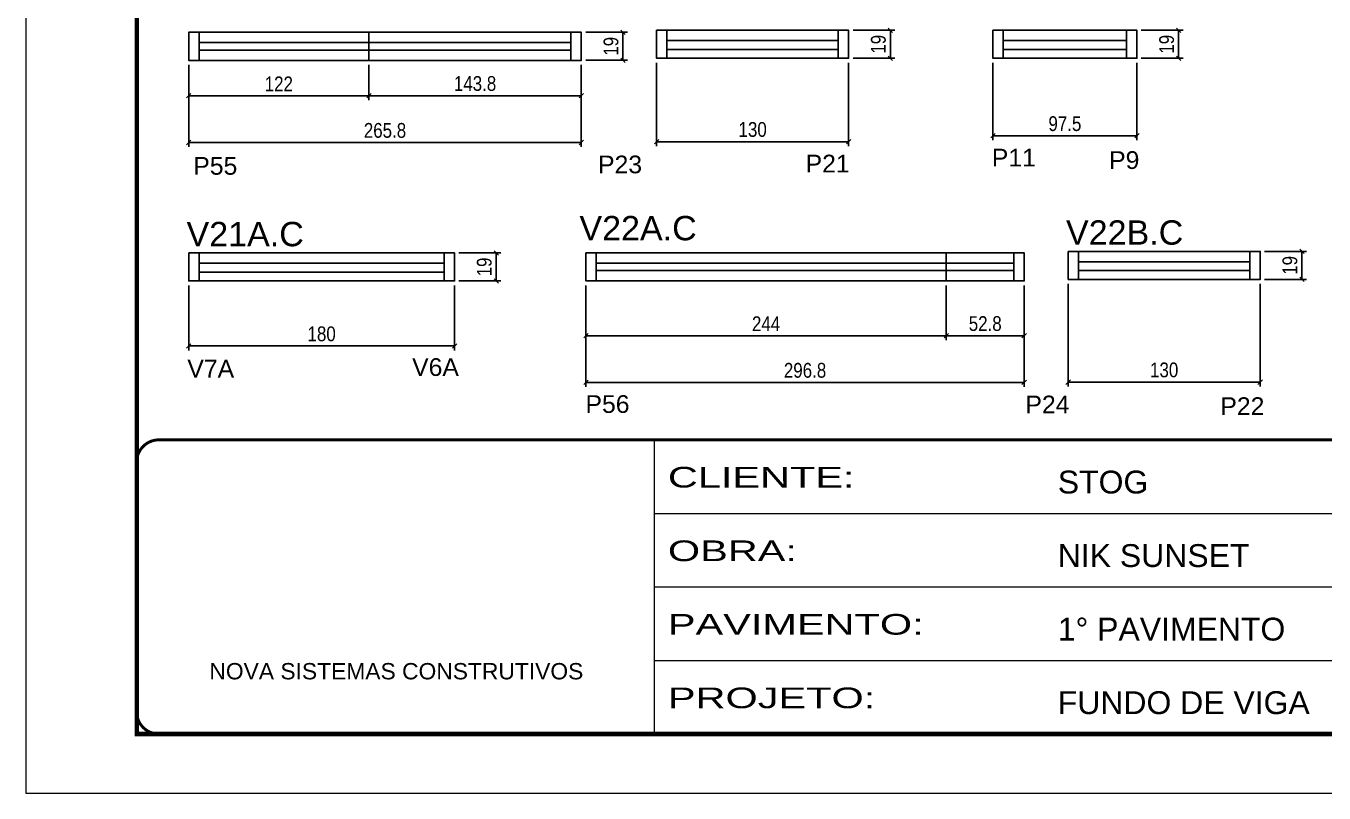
# Model space of a CAD drawing. Header units: millimetres. Extents: x 1659 to 9159, y 667 to 9133.
# Drawn here: x 7065 to 7944, y 1816 to 2336 of the extents above; entities that cross this region are included whole.
import ezdxf

# ---------------------------------------------------------------- set-up
doc = ezdxf.new("R2010")
doc.units = ezdxf.units.MM
doc.linetypes.add('CONTINUO', pattern=[0])
doc.linetypes.add('DASHED', pattern=[0.75, 0.5, -0.25])
for name, color, linetype in [('5', 5, 'Continuous'), ('COTA', 241, 'Continuous'), ('NOMENCLATURA', 7, 'Continuous'), ('Painéis', 200, 'Continuous'), ('SARR_2.2x7', 40, 'Continuous')]:
    doc.layers.add(name, color=color, linetype=linetype)
doc.layers.add('Folhas', color=255, linetype='Continuous', lineweight=9)
doc.layers.add('SARRAFO DE PRESSAO', color=251, linetype='DASHED', lineweight=9)
doc.styles.add('ARIAL', font='arial.ttf')
doc.styles.add('COTA TECNICA', font='techl___.ttf', dxfattribs={"height": 10})
doc.styles.add('COTA TECNICA-50', font='techl___.ttf', dxfattribs={"height": 10})
doc.styles.get("Standard").update_dxf_attribs({"font": 'arial.ttf'})
doc.styles.add('Tecnologia', font='')
doc.styles.get('Tecnologia').set_extended_font_data('Forgotten Futurist')
doc.dimstyles.new('COTA PAINEL-50', dxfattribs={"dimtxt": 10, "dimasz": 3, "dimexe": 3, "dimexo": 3, "dimgap": 3, "dimtad": 1, "dimdec": 1, "dimzin": 12, "dimdsep": 46, "dimtxsty": 'COTA TECNICA-50', "dimblk1": 'OBLIQUE', "dimblk2": 'OBLIQUE', "dimsah": 1, "dimcen": 0.9, "dimclrd": 4, "dimclre": 4, "dimclrt": 240, "dimadec": 1, "dimazin": 3, "dimtfac": 1, "dimtdec": 1, "dimtmove": 0, "dimatfit": 3, "dimfxl": 0, "dimtolj": 1, "dimtzin": 12, "dimarcsym": 0})
doc.dimstyles.new('PAINEL', dxfattribs={"dimtxt": 10, "dimasz": 3, "dimexe": 3, "dimexo": 3, "dimgap": 3, "dimtad": 1, "dimdec": 1, "dimzin": 12, "dimdsep": 46, "dimtxsty": 'COTA TECNICA', "dimblk1": 'OBLIQUE', "dimblk2": 'OBLIQUE', "dimsah": 1, "dimcen": 0.9, "dimclrd": 4, "dimclre": 4, "dimclrt": 240, "dimadec": 1, "dimazin": 3, "dimtfac": 1, "dimtdec": 1, "dimtmove": 0, "dimatfit": 3, "dimfxl": 0, "dimtolj": 1, "dimtzin": 12, "dimarcsym": 0})

# ---------------------------------------------------------------- blocks, each defined once
blk = doc.blocks.new('9999999999')
at = {"color": 30, "linetype": 'CONTINUO'}
for p, q in [((98564.56, 34230.21), (98564.56, 34429.45)), ((98564.56, 34379.64), (99583.98, 34379.64)), ((98564.56, 34329.83), (99487.98, 34329.83)), ((98564.56, 34280.02), (99487.98, 34280.02))]:
    blk.add_line(p, q, dxfattribs=at)
at = {"color": 30, "linetype": 'CONTINUO', "const_width": 2}
blk.add_lwpolyline([(99583.98, 34230.21), (99583.98, 34414.45, 0.414214), (99568.98, 34429.45), (98228.98, 34429.45, 0.414214), (98213.98, 34414.45), (98213.98, 34245.21, 0.414214), (98228.98, 34230.21), (99583.98, 34230.21)], format="xyb", dxfattribs=at)
at = {"layer": 'Folhas'}
blk.add_lwpolyline([(98138.98, 34190.21), (99623.98, 34190.21), (99623.98, 35240.21), (98138.98, 35240.21)], close=True, dxfattribs=at)
at = {"layer": 'Folhas', "color": 30, "const_width": 3}
blk.add_lwpolyline([(98213.98, 34230.21), (99583.98, 34230.21), (99583.98, 35200.21), (98213.98, 35200.21)], close=True, dxfattribs=at)
at = {"color": 7, "linetype": 'Continuous', "ltscale": 5, "style": 'ARIAL'}
for s, height, p in [('STOG', 15.483, (98837.68, 34393.13)), ('NIK SUNSET', 15.483, (98837.68, 34343.32)), ('1° PAVIMENTO', 15.4829, (98837.68, 34293.51)), ('NOVA SISTEMAS CONSTRUTIVOS', 11.0592, (98263.19, 34267.21)), ('FUNDO DE VIGA', 15.4829, (98837.68, 34243.7))]:
    blk.add_text(s, height=height, dxfattribs=at).set_placement(p)
at = {"layer": 'Folhas', "color": 7, "style": 'Tecnologia', "width": 1.5}
for s, p in [('CLIENTE:', (98573.65, 34397.17)), ('OBRA:', (98573.65, 34347.31)), ('PAVIMENTO:', (98573.65, 34297.5)), ('PROJETO:', (98573.65, 34247.69))]:
    blk.add_text(s, height=14, dxfattribs=at).set_placement(p)
blk = doc.blocks.new('_Oblique')
at = {"color": 0, "linetype": 'ByBlock', "lineweight": -2}
blk.add_line((-0.5, -0.5), (0.5, 0.5), dxfattribs=at)
blk = doc.blocks.new('*D149')
at = {"layer": 'COTA', "color": 4, "linetype": 'ByBlock', "lineweight": -2}
for p, q in [((7720.13, 2310.71), (7720.13, 2258.23)), ((7817.63, 2310.71), (7817.63, 2258.23)), ((7720.13, 2261.23), (7817.63, 2261.23))]:
    blk.add_line(p, q, dxfattribs=at)
at = {"layer": 'Defpoints', "color": 0, "linetype": 'ByBlock'}
for p in [(7720.13, 2313.71), (7817.63, 2313.71), (7817.63, 2261.23)]:
    blk.add_point(p, dxfattribs=at)
at = {"layer": 'COTA', "color": 4, "linetype": 'ByBlock', "lineweight": -2, "xscale": 3, "yscale": 3, "zscale": 3, "rotation": 180}
blk.add_blockref('_Oblique', (7720.13, 2261.23), dxfattribs=at)
at = {"layer": 'COTA', "color": 4, "linetype": 'ByBlock', "lineweight": -2, "xscale": 3, "yscale": 3, "zscale": 3}
blk.add_blockref('_Oblique', (7817.63, 2261.23), dxfattribs=at)
at = {"layer": 'COTA', "color": 240, "linetype": 'ByBlock', "insert": (7768.88, 2269.37), "char_height": 10, "attachment_point": 5, "style": 'COTA TECNICA-50'}
blk.add_mtext('\\A1;97.5', dxfattribs=at)
blk = doc.blocks.new('*D150')
at = {"layer": 'COTA', "color": 4, "lineweight": -2}
for p, q in [((7820.63, 2332.71), (7848.88, 2332.71)), ((7845.88, 2313.71), (7845.88, 2332.71)), ((7820.63, 2313.71), (7848.88, 2313.71))]:
    blk.add_line(p, q, dxfattribs=at)
at = {"layer": 'Defpoints', "color": 0}
for p in [(7817.63, 2332.71), (7845.88, 2332.71), (7817.63, 2313.71)]:
    blk.add_point(p, dxfattribs=at)
at = {"layer": 'COTA', "color": 4, "lineweight": -2, "xscale": 3, "yscale": 3, "zscale": 3}
for p, rotation in [((7845.88, 2332.71), 90), ((7845.88, 2313.71), 270)]:
    blk.add_blockref('_Oblique', p, dxfattribs=dict(at, rotation=rotation))
at = {"layer": 'COTA', "color": 240, "insert": (7837.8, 2323.21), "char_height": 10, "attachment_point": 5, "rotation": 90, "style": 'COTA TECNICA'}
blk.add_mtext('\\A1;19', dxfattribs=at)
blk = doc.blocks.new('*D154')
at = {"layer": 'COTA', "color": 4, "linetype": 'ByBlock', "lineweight": -2}
for p, q in [((7175.58, 2159.85), (7175.58, 2115.87)), ((7355.58, 2159.85), (7355.58, 2115.87)), ((7175.58, 2118.87), (7355.58, 2118.87))]:
    blk.add_line(p, q, dxfattribs=at)
at = {"layer": 'Defpoints', "color": 0, "linetype": 'ByBlock'}
for p in [(7175.58, 2162.85), (7355.58, 2162.85), (7355.58, 2118.87)]:
    blk.add_point(p, dxfattribs=at)
at = {"layer": 'COTA', "color": 4, "linetype": 'ByBlock', "lineweight": -2, "xscale": 3, "yscale": 3, "zscale": 3, "rotation": 180}
blk.add_blockref('_Oblique', (7175.58, 2118.87), dxfattribs=at)
at = {"layer": 'COTA', "color": 4, "linetype": 'ByBlock', "lineweight": -2, "xscale": 3, "yscale": 3, "zscale": 3}
blk.add_blockref('_Oblique', (7355.58, 2118.87), dxfattribs=at)
at = {"layer": 'COTA', "color": 240, "linetype": 'ByBlock', "insert": (7265.58, 2126.99), "char_height": 10, "attachment_point": 5, "style": 'COTA TECNICA-50'}
blk.add_mtext('\\A1;180', dxfattribs=at)
blk = doc.blocks.new('*D155')
at = {"layer": 'COTA', "color": 4, "lineweight": -2}
for p, q in [((7358.58, 2181.85), (7386.84, 2181.85)), ((7383.84, 2162.85), (7383.84, 2181.85)), ((7358.58, 2162.85), (7386.84, 2162.85))]:
    blk.add_line(p, q, dxfattribs=at)
at = {"layer": 'Defpoints', "color": 0}
for p in [(7355.58, 2181.85), (7383.84, 2181.85), (7355.58, 2162.85)]:
    blk.add_point(p, dxfattribs=at)
at = {"layer": 'COTA', "color": 4, "lineweight": -2, "xscale": 3, "yscale": 3, "zscale": 3}
for p, rotation in [((7383.84, 2181.85), 90), ((7383.84, 2162.85), 270)]:
    blk.add_blockref('_Oblique', p, dxfattribs=dict(at, rotation=rotation))
at = {"layer": 'COTA', "color": 240, "insert": (7375.75, 2172.35), "char_height": 10, "attachment_point": 5, "rotation": 90, "style": 'COTA TECNICA'}
blk.add_mtext('\\A1;19', dxfattribs=at)
blk = doc.blocks.new('*D41')
at = {"layer": 'COTA', "color": 4, "linetype": 'ByBlock', "lineweight": -2}
for p, q in [((7444.52, 2159.85), (7444.52, 2122.81)), ((7688.52, 2159.85), (7688.52, 2122.81)), ((7444.52, 2125.81), (7688.52, 2125.81))]:
    blk.add_line(p, q, dxfattribs=at)
at = {"layer": 'Defpoints', "color": 0, "linetype": 'ByBlock'}
for p in [(7444.52, 2162.85), (7688.52, 2162.85), (7688.52, 2125.81)]:
    blk.add_point(p, dxfattribs=at)
at = {"layer": 'COTA', "color": 4, "linetype": 'ByBlock', "lineweight": -2, "xscale": 3, "yscale": 3, "zscale": 3, "rotation": 180}
blk.add_blockref('_Oblique', (7444.52, 2125.81), dxfattribs=at)
at = {"layer": 'COTA', "color": 4, "linetype": 'ByBlock', "lineweight": -2, "xscale": 3, "yscale": 3, "zscale": 3}
blk.add_blockref('_Oblique', (7688.52, 2125.81), dxfattribs=at)
at = {"layer": 'COTA', "color": 240, "linetype": 'ByBlock', "insert": (7566.52, 2133.88), "char_height": 10, "attachment_point": 5, "style": 'COTA TECNICA-50'}
blk.add_mtext('\\A1;244', dxfattribs=at)
blk = doc.blocks.new('*D42')
at = {"layer": 'COTA', "color": 4, "linetype": 'ByBlock', "lineweight": -2}
for p, q in [((7688.52, 2159.85), (7688.52, 2122.81)), ((7741.31, 2159.85), (7741.31, 2122.81)), ((7688.52, 2125.81), (7741.31, 2125.81))]:
    blk.add_line(p, q, dxfattribs=at)
at = {"layer": 'Defpoints', "color": 0, "linetype": 'ByBlock'}
for p in [(7688.52, 2162.85), (7741.31, 2162.85), (7741.31, 2125.81)]:
    blk.add_point(p, dxfattribs=at)
at = {"layer": 'COTA', "color": 4, "linetype": 'ByBlock', "lineweight": -2, "xscale": 3, "yscale": 3, "zscale": 3, "rotation": 180}
blk.add_blockref('_Oblique', (7688.52, 2125.81), dxfattribs=at)
at = {"layer": 'COTA', "color": 4, "linetype": 'ByBlock', "lineweight": -2, "xscale": 3, "yscale": 3, "zscale": 3}
blk.add_blockref('_Oblique', (7741.31, 2125.81), dxfattribs=at)
at = {"layer": 'COTA', "color": 240, "linetype": 'ByBlock', "insert": (7714.92, 2133.94), "char_height": 10, "attachment_point": 5, "style": 'COTA TECNICA-50'}
blk.add_mtext('\\A1;52.8', dxfattribs=at)
blk = doc.blocks.new('*D156')
at = {"layer": 'COTA', "color": 4, "lineweight": -2}
for p, q in [((7444.52, 2159.85), (7444.52, 2091.14)), ((7741.31, 2159.85), (7741.31, 2091.14)), ((7444.52, 2094.14), (7741.31, 2094.14))]:
    blk.add_line(p, q, dxfattribs=at)
at = {"layer": 'Defpoints', "color": 0}
for p in [(7444.52, 2162.85), (7741.31, 2162.85), (7741.31, 2094.14)]:
    blk.add_point(p, dxfattribs=at)
at = {"layer": 'COTA', "color": 4, "lineweight": -2, "xscale": 3, "yscale": 3, "zscale": 3, "rotation": 180}
blk.add_blockref('_Oblique', (7444.52, 2094.14), dxfattribs=at)
at = {"layer": 'COTA', "color": 4, "lineweight": -2, "xscale": 3, "yscale": 3, "zscale": 3}
blk.add_blockref('_Oblique', (7741.31, 2094.14), dxfattribs=at)
at = {"layer": 'COTA', "color": 240, "insert": (7592.92, 2102.27), "char_height": 10, "attachment_point": 5, "style": 'COTA TECNICA'}
blk.add_mtext('\\A1;296.8', dxfattribs=at)
blk = doc.blocks.new('*D182')
at = {"layer": 'COTA', "color": 4, "linetype": 'ByBlock', "lineweight": -2}
for p, q in [((7771.1, 2160.92), (7771.1, 2091.34)), ((7901.1, 2160.92), (7901.1, 2091.34)), ((7771.1, 2094.34), (7901.1, 2094.34))]:
    blk.add_line(p, q, dxfattribs=at)
at = {"layer": 'Defpoints', "color": 0, "linetype": 'ByBlock'}
for p in [(7771.1, 2163.92), (7901.1, 2163.92), (7901.1, 2094.34)]:
    blk.add_point(p, dxfattribs=at)
at = {"layer": 'COTA', "color": 4, "linetype": 'ByBlock', "lineweight": -2, "xscale": 3, "yscale": 3, "zscale": 3, "rotation": 180}
blk.add_blockref('_Oblique', (7771.1, 2094.34), dxfattribs=at)
at = {"layer": 'COTA', "color": 4, "linetype": 'ByBlock', "lineweight": -2, "xscale": 3, "yscale": 3, "zscale": 3}
blk.add_blockref('_Oblique', (7901.1, 2094.34), dxfattribs=at)
at = {"layer": 'COTA', "color": 240, "linetype": 'ByBlock', "insert": (7836.1, 2102.56), "char_height": 10, "attachment_point": 5, "style": 'COTA TECNICA-50'}
blk.add_mtext('\\A1;130', dxfattribs=at)
blk = doc.blocks.new('*D183')
at = {"layer": 'COTA', "color": 4, "lineweight": -2}
for p, q in [((7904.1, 2182.92), (7932.36, 2182.92)), ((7929.36, 2163.92), (7929.36, 2182.92)), ((7904.1, 2163.92), (7932.36, 2163.92))]:
    blk.add_line(p, q, dxfattribs=at)
at = {"layer": 'Defpoints', "color": 0}
for p in [(7901.1, 2182.92), (7929.36, 2182.92), (7901.1, 2163.92)]:
    blk.add_point(p, dxfattribs=at)
at = {"layer": 'COTA', "color": 4, "lineweight": -2, "xscale": 3, "yscale": 3, "zscale": 3}
for p, rotation in [((7929.36, 2182.92), 90), ((7929.36, 2163.92), 270)]:
    blk.add_blockref('_Oblique', p, dxfattribs=dict(at, rotation=rotation))
at = {"layer": 'COTA', "color": 240, "insert": (7921.27, 2173.42), "char_height": 10, "attachment_point": 5, "rotation": 90, "style": 'COTA TECNICA'}
blk.add_mtext('\\A1;19', dxfattribs=at)
blk = doc.blocks.new('*D23')
at = {"layer": 'COTA', "color": 4, "lineweight": -2}
for p, q in [((7444.37, 2331.31), (7472.64, 2331.31)), ((7469.64, 2312.32), (7469.64, 2331.31)), ((7444.37, 2312.32), (7472.64, 2312.32))]:
    blk.add_line(p, q, dxfattribs=at)
at = {"layer": 'Defpoints', "color": 0}
for p in [(7441.37, 2331.31), (7469.64, 2331.31), (7441.37, 2312.32)]:
    blk.add_point(p, dxfattribs=at)
at = {"layer": 'COTA', "color": 4, "lineweight": -2, "xscale": 3, "yscale": 3, "zscale": 3}
for p, rotation in [((7469.64, 2331.31), 90), ((7469.64, 2312.32), 270)]:
    blk.add_blockref('_Oblique', p, dxfattribs=dict(at, rotation=rotation))
at = {"layer": 'COTA', "color": 240, "insert": (7461.55, 2321.82), "char_height": 10, "attachment_point": 5, "rotation": 90, "style": 'COTA TECNICA'}
blk.add_mtext('\\A1;19', dxfattribs=at)
blk = doc.blocks.new('*D24')
at = {"layer": 'COTA', "color": 4, "linetype": 'ByBlock', "lineweight": -2}
for p, q in [((7175.58, 2309.31), (7175.58, 2285.32)), ((7297.58, 2309.31), (7297.58, 2285.32)), ((7175.58, 2288.32), (7297.58, 2288.32))]:
    blk.add_line(p, q, dxfattribs=at)
at = {"layer": 'Defpoints', "color": 0, "linetype": 'ByBlock'}
for p in [(7175.58, 2312.31), (7297.58, 2312.31), (7297.58, 2288.32)]:
    blk.add_point(p, dxfattribs=at)
at = {"layer": 'COTA', "color": 4, "linetype": 'ByBlock', "lineweight": -2, "xscale": 3, "yscale": 3, "zscale": 3, "rotation": 180}
blk.add_blockref('_Oblique', (7175.58, 2288.32), dxfattribs=at)
at = {"layer": 'COTA', "color": 4, "linetype": 'ByBlock', "lineweight": -2, "xscale": 3, "yscale": 3, "zscale": 3}
blk.add_blockref('_Oblique', (7297.58, 2288.32), dxfattribs=at)
at = {"layer": 'COTA', "color": 240, "linetype": 'ByBlock', "insert": (7236.58, 2296.38), "char_height": 10, "attachment_point": 5, "style": 'COTA TECNICA-50'}
blk.add_mtext('\\A1;122', dxfattribs=at)
blk = doc.blocks.new('*D25')
at = {"layer": 'COTA', "color": 4, "linetype": 'ByBlock', "lineweight": -2}
for p, q in [((7297.58, 2309.31), (7297.58, 2285.32)), ((7441.37, 2309.31), (7441.37, 2285.32)), ((7297.58, 2288.32), (7441.37, 2288.32))]:
    blk.add_line(p, q, dxfattribs=at)
at = {"layer": 'Defpoints', "color": 0, "linetype": 'ByBlock'}
for p in [(7297.58, 2312.31), (7441.37, 2312.31), (7441.37, 2288.32)]:
    blk.add_point(p, dxfattribs=at)
at = {"layer": 'COTA', "color": 4, "linetype": 'ByBlock', "lineweight": -2, "xscale": 3, "yscale": 3, "zscale": 3, "rotation": 180}
blk.add_blockref('_Oblique', (7297.58, 2288.32), dxfattribs=at)
at = {"layer": 'COTA', "color": 4, "linetype": 'ByBlock', "lineweight": -2, "xscale": 3, "yscale": 3, "zscale": 3}
blk.add_blockref('_Oblique', (7441.37, 2288.32), dxfattribs=at)
at = {"layer": 'COTA', "color": 240, "linetype": 'ByBlock', "insert": (7369.48, 2296.56), "char_height": 10, "attachment_point": 5, "style": 'COTA TECNICA-50'}
blk.add_mtext('\\A1;143.8', dxfattribs=at)
blk = doc.blocks.new('*D136')
at = {"layer": 'COTA', "color": 4, "lineweight": -2}
for p, q in [((7175.58, 2309.32), (7175.58, 2253.66)), ((7441.37, 2309.32), (7441.37, 2253.66)), ((7175.58, 2256.66), (7441.37, 2256.66))]:
    blk.add_line(p, q, dxfattribs=at)
at = {"layer": 'Defpoints', "color": 0}
for p in [(7175.58, 2312.32), (7441.37, 2312.32), (7441.37, 2256.66)]:
    blk.add_point(p, dxfattribs=at)
at = {"layer": 'COTA', "color": 4, "lineweight": -2, "xscale": 3, "yscale": 3, "zscale": 3, "rotation": 180}
blk.add_blockref('_Oblique', (7175.58, 2256.66), dxfattribs=at)
at = {"layer": 'COTA', "color": 4, "lineweight": -2, "xscale": 3, "yscale": 3, "zscale": 3}
blk.add_blockref('_Oblique', (7441.37, 2256.66), dxfattribs=at)
at = {"layer": 'COTA', "color": 240, "insert": (7308.48, 2264.79), "char_height": 10, "attachment_point": 5, "style": 'COTA TECNICA'}
blk.add_mtext('\\A1;265.8', dxfattribs=at)
blk = doc.blocks.new('*D137')
at = {"layer": 'COTA', "color": 4, "linetype": 'ByBlock', "lineweight": -2}
for p, q in [((7492.43, 2310.71), (7492.43, 2254.19)), ((7622.43, 2310.71), (7622.43, 2254.19)), ((7492.43, 2257.19), (7622.43, 2257.19))]:
    blk.add_line(p, q, dxfattribs=at)
at = {"layer": 'Defpoints', "color": 0, "linetype": 'ByBlock'}
for p in [(7492.43, 2313.71), (7622.43, 2313.71), (7622.43, 2257.19)]:
    blk.add_point(p, dxfattribs=at)
at = {"layer": 'COTA', "color": 4, "linetype": 'ByBlock', "lineweight": -2, "xscale": 3, "yscale": 3, "zscale": 3, "rotation": 180}
blk.add_blockref('_Oblique', (7492.43, 2257.19), dxfattribs=at)
at = {"layer": 'COTA', "color": 4, "linetype": 'ByBlock', "lineweight": -2, "xscale": 3, "yscale": 3, "zscale": 3}
blk.add_blockref('_Oblique', (7622.43, 2257.19), dxfattribs=at)
at = {"layer": 'COTA', "color": 240, "linetype": 'ByBlock', "insert": (7557.43, 2265.41), "char_height": 10, "attachment_point": 5, "style": 'COTA TECNICA-50'}
blk.add_mtext('\\A1;130', dxfattribs=at)
blk = doc.blocks.new('*D138')
at = {"layer": 'COTA', "color": 4, "lineweight": -2}
for p, q in [((7625.43, 2332.71), (7653.69, 2332.71)), ((7650.69, 2313.71), (7650.69, 2332.71)), ((7625.43, 2313.71), (7653.69, 2313.71))]:
    blk.add_line(p, q, dxfattribs=at)
at = {"layer": 'Defpoints', "color": 0}
for p in [(7622.43, 2332.71), (7650.69, 2332.71), (7622.43, 2313.71)]:
    blk.add_point(p, dxfattribs=at)
at = {"layer": 'COTA', "color": 4, "lineweight": -2, "xscale": 3, "yscale": 3, "zscale": 3}
for p, rotation in [((7650.69, 2332.71), 90), ((7650.69, 2313.71), 270)]:
    blk.add_blockref('_Oblique', p, dxfattribs=dict(at, rotation=rotation))
at = {"layer": 'COTA', "color": 240, "insert": (7642.6, 2323.21), "char_height": 10, "attachment_point": 5, "rotation": 90, "style": 'COTA TECNICA'}
blk.add_mtext('\\A1;19', dxfattribs=at)

msp = doc.modelspace()

# ---------------------------------------------------------------- linework, layer by layer
at = {"layer": 'Painéis'}
for points in [[(7297.58, 2312.31), (7175.58, 2312.31), (7175.58, 2331.31), (7297.58, 2331.31)], [(7297.58, 2331.31), (7441.38, 2331.31), (7441.38, 2312.31), (7297.58, 2312.31)], [(7688.52, 2162.85), (7444.52, 2162.85), (7444.52, 2181.85), (7688.52, 2181.85)], [(7688.52, 2181.85), (7741.32, 2181.85), (7741.32, 2162.85), (7688.52, 2162.85)]]:
    msp.add_lwpolyline(points, close=True, dxfattribs=at)
at = {"layer": 'Painéis', "linetype": 'ByBlock'}
for points in [[(7492.43, 2332.71), (7492.43, 2313.71), (7622.43, 2313.71), (7622.43, 2332.71)], [(7720.13, 2332.71), (7720.13, 2313.71), (7817.63, 2313.71), (7817.63, 2332.71)], [(7175.58, 2181.85), (7175.58, 2162.85), (7355.58, 2162.85), (7355.58, 2181.85)], [(7771.1, 2182.92), (7771.1, 2163.92), (7901.1, 2163.92), (7901.1, 2182.92)]]:
    msp.add_lwpolyline(points, close=True, dxfattribs=at)
at = {"layer": 'SARR_2.2x7', "linetype": 'Continuous'}
for p, q in [((7182.58, 2331.31), (7182.58, 2312.31)), ((7434.37, 2331.31), (7434.37, 2312.31)), ((7499.43, 2332.71), (7499.43, 2313.71)), ((7615.43, 2332.71), (7615.43, 2313.71)), ((7727.13, 2332.71), (7727.13, 2313.71)), ((7810.63, 2332.71), (7810.63, 2313.71)), ((7434.37, 2324.31), (7182.58, 2324.31)), ((7499.43, 2325.71), (7615.43, 2325.71)), ((7727.13, 2325.71), (7810.63, 2325.71)), ((7182.58, 2319.31), (7434.37, 2319.31)), ((7499.43, 2319.71), (7615.43, 2319.71)), ((7727.13, 2319.71), (7810.63, 2319.71)), ((7182.58, 2181.85), (7182.58, 2162.85)), ((7348.58, 2181.85), (7348.58, 2162.85)), ((7451.52, 2181.85), (7451.52, 2162.85)), ((7734.31, 2181.85), (7734.31, 2162.85)), ((7778.1, 2182.92), (7778.1, 2163.92)), ((7894.1, 2182.92), (7894.1, 2163.92)), ((7182.58, 2174.85), (7348.58, 2174.85)), ((7734.31, 2174.85), (7451.52, 2174.85)), ((7778.1, 2175.92), (7894.1, 2175.92)), ((7182.58, 2168.85), (7348.58, 2168.85)), ((7451.52, 2169.85), (7734.31, 2169.85)), ((7778.1, 2169.92), (7894.1, 2169.92))]:
    msp.add_line(p, q, dxfattribs=at)

# ---------------------------------------------------------------- block references
at = {"layer": 'SARRAFO DE PRESSAO', "color": 6, "linetype": 'ByBlock'}
msp.add_blockref('9999999999', (-91073.62, -32374.22), dxfattribs=at)

# ---------------------------------------------------------------- texts
at = {"layer": '5', "linetype": 'Continuous'}
for s, p in [('P11', (7719.39, 2240.41)), ('P9', (7798.82, 2238.75)), ('P55', (7178.68, 2234.83)), ('P23', (7452.75, 2235.81)), ('P21', (7593.32, 2236.38)), ('V6A', (7326.84, 2098.53)), ('V7A', (7174.66, 2097.46)), ('P56', (7444.24, 2073.49)), ('P24', (7742.15, 2073.22)), ('P22', (7874.14, 2072.08))]:
    msp.add_text(s, height=12, rotation=359.99996, dxfattribs=at).set_placement(p)
at = {"layer": 'NOMENCLATURA', "linetype": 'Continuous'}
for s, p in [('V22A.C', (7440.14, 2190.4)), ('V21A.C', (7174.09, 2186.38)), ('V22B.C', (7769.61, 2187.44))]:
    msp.add_text(s, height=16.5, dxfattribs=at).set_placement(p)

# ---------------------------------------------------------------- dimensions: what is measured, and where the dimension line sits
at = {"layer": 'COTA'}
dim = msp.add_linear_dim(base=(7469.64, 2331.31), p1=(7441.37, 2312.31), p2=(7441.37, 2331.31), angle=90, dimstyle='PAINEL', dxfattribs=at)
dim.commit()
dim.dimension.update_dxf_attribs({"geometry": '*D23', "text_midpoint": (7461.55, 2321.82)})
at = {"layer": 'COTA', "color": 5}
for base, p1, p2, picture, middle in [((7650.69, 2332.71), (7622.43, 2313.71), (7622.43, 2332.71), '*D138', (7642.6, 2323.21)), ((7845.88, 2332.71), (7817.63, 2313.71), (7817.63, 2332.71), '*D150', (7837.8, 2323.21)), ((7383.84, 2181.85), (7355.58, 2162.85), (7355.58, 2181.85), '*D155', (7375.75, 2172.35)), ((7929.36, 2182.92), (7901.1, 2163.92), (7901.1, 2182.92), '*D183', (7921.27, 2173.42))]:
    dim = msp.add_linear_dim(base=base, p1=p1, p2=p2, angle=90, dimstyle='PAINEL', dxfattribs=at)
    dim.commit()
    dim.dimension.update_dxf_attribs({"geometry": picture, "text_midpoint": middle})
for base, p1, p2, picture, middle in [((7441.37, 2256.66), (7175.58, 2312.31), (7441.37, 2312.31), '*D136', (7308.48, 2264.79)), ((7741.31, 2094.14), (7444.52, 2162.85), (7741.31, 2162.85), '*D156', (7592.92, 2102.27))]:
    dim = msp.add_linear_dim(base=base, p1=p1, p2=p2, dimstyle='PAINEL', dxfattribs=at)
    dim.commit()
    dim.dimension.update_dxf_attribs({"geometry": picture, "text_midpoint": middle})
at = {"layer": 'COTA', "color": 1, "linetype": 'ByBlock'}
for base, p1, p2, picture, middle in [((7297.58, 2288.32), (7175.58, 2312.31), (7297.58, 2312.31), '*D24', (7236.58, 2296.38)), ((7441.37, 2288.32), (7297.58, 2312.31), (7441.37, 2312.31), '*D25', (7369.48, 2296.56)), ((7622.43, 2257.19), (7492.43, 2313.71), (7622.43, 2313.71), '*D137', (7557.43, 2265.41)), ((7817.63, 2261.23), (7720.13, 2313.71), (7817.63, 2313.71), '*D149', (7768.88, 2269.37)), ((7355.58, 2118.87), (7175.58, 2162.85), (7355.58, 2162.85), '*D154', (7265.58, 2126.99)), ((7688.52, 2125.81), (7444.52, 2162.85), (7688.52, 2162.85), '*D41', (7566.52, 2133.88)), ((7741.31, 2125.81), (7688.52, 2162.85), (7741.31, 2162.85), '*D42', (7714.92, 2133.94)), ((7901.1, 2094.34), (7771.1, 2163.92), (7901.1, 2163.92), '*D182', (7836.1, 2102.56))]:
    dim = msp.add_linear_dim(base=base, p1=p1, p2=p2, dimstyle='COTA PAINEL-50', override={"dimarcsym": 1}, dxfattribs=at)
    dim.commit()
    dim.dimension.update_dxf_attribs({"geometry": picture, "text_midpoint": middle})

doc.saveas('drawing.dxf')
